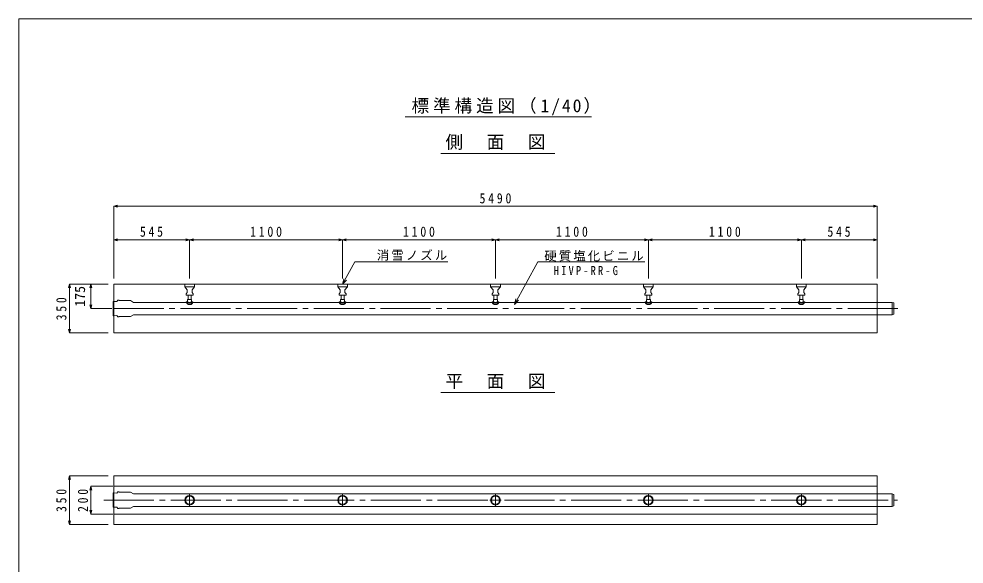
# Model space of a CAD drawing. Units: millimetres on the paper, enlarged 15 times, with parts at other scales. Extents: x -2100 to 2100, y -1470 to 1470.
# Drawn here: x -2100 to 449, y 0 to 1470 of the extents above; entities that cross this region are included whole.
import ezdxf
from ezdxf.enums import TextEntityAlignment as Align

# ---------------------------------------------------------------- set-up
doc = ezdxf.new("R2010")
doc.units = ezdxf.units.MM
doc.header["$LTSCALE"] = 15
doc.linetypes.add('CHAIN1', pattern=[8, 5, -1, 1, -1])
doc.linetypes.add('CHAIN2', pattern=[12, 9, -1, 1, -1])
for name, color, linetype, lineweight in [('0-0_図面枠', 7, 'Continuous', 18), ('1-0', 3, 'Continuous', 18), ('1-1_製品図', 3, 'Continuous', 18), ('1-2_パイプ', 4, 'Continuous', 18), ('1-4_ノズル', 7, 'Continuous', 18), ('1-6_寸法', 4, 'Continuous', 18), ('1-A', 7, 'Continuous', 18)]:
    doc.layers.add(name, color=color, linetype=linetype, lineweight=lineweight)
doc.styles.add('ＭＳ ゴシック', font='')
doc.styles.get('ＭＳ ゴシック').set_extended_font_data('MS Gothic')

msp = doc.modelspace()

# ---------------------------------------------------------------- linework, layer by layer
at = {"layer": '0-0_図面枠', "color": 5}
msp.add_lwpolyline([(2100, 1470), (-2100, 1470), (-2100, -1470), (2100, -1470)], close=True, dxfattribs=at)
at = {"layer": '1-0'}
for p, q in [((-1058.13, 1206.28), (-555.9, 1206.28)), ((-961.77, 1107), (-654.49, 1107)), ((-961.77, 1107), (-654.49, 1107)), ((-961.77, 462.35), (-654.49, 462.35))]:
    msp.add_line(p, q, dxfattribs=at)
at = {"layer": '1-1_製品図'}
for p, q in [((-1843.95, 754.72), (-1843.95, 623.47)), ((-1843.95, 754.72), (214.8, 754.72)), ((-1843.95, 238.01), (214.8, 238.01)), ((-1843.95, 238.01), (-1843.95, 106.76)), ((-1843.95, 209.88), (214.8, 209.88)), ((-1843.95, 134.88), (214.8, 134.88))]:
    msp.add_line(p, q, dxfattribs=at)
at = {"layer": '1-1_製品図', "color": 7, "linetype": 'CHAIN2'}
for p, q in [((270.54, 689.09), (-1869.8, 689.09)), ((-1870.63, 172.38), (269.72, 172.38))]:
    msp.add_line(p, q, dxfattribs=at)
at = {"layer": '1-1_製品図'}
for points in [[(-1843.95, 623.47), (214.8, 623.47), (214.8, 754.72)], [(-1843.95, 106.76), (214.8, 106.76), (214.8, 238.01)]]:
    msp.add_lwpolyline(points, dxfattribs=at)
at = {"layer": '1-2_パイプ'}
for p, q in [((-1836.25, 708.07), (-1845.82, 708.4)), ((-1845.82, 669.78), (-1845.82, 708.4)), ((-1836.25, 708.07), (-1833.27, 711.61)), ((-1833.27, 711.61), (-1830.65, 711.61)), ((-1830.65, 711.61), (-1829.52, 710.49)), ((255.68, 705.78), (-1790.8, 705.78)), ((255.68, 705.78), (259.8, 704.67)), ((259.8, 704.67), (259.8, 673.51)), ((-1836.25, 670.12), (-1845.82, 669.78)), ((255.68, 672.41), (-1790.8, 672.41)), ((-1836.25, 191.36), (-1845.82, 191.69)), ((-1845.82, 153.07), (-1845.82, 191.69)), ((-1836.25, 191.36), (-1833.27, 194.9)), ((-1833.27, 194.9), (-1830.65, 194.9)), ((-1830.65, 194.9), (-1829.52, 193.78)), ((255.68, 189.07), (-1790.8, 189.07)), ((255.68, 189.07), (259.8, 187.97)), ((259.8, 187.97), (259.8, 156.8)), ((-1836.25, 153.41), (-1845.82, 153.07)), ((255.68, 155.7), (-1790.8, 155.7))]:
    msp.add_line(p, q, dxfattribs=at)
for points in [[(-1829.52, 710.49), (-1798.95, 710.49), (-1790.8, 705.78)], [(255.68, 705.78), (255.68, 672.41), (259.8, 673.51)], [(-1836.25, 670.12), (-1833.27, 666.57), (-1830.65, 666.57), (-1829.52, 667.7), (-1798.95, 667.7), (-1790.8, 672.41)], [(-1829.52, 193.78), (-1798.95, 193.78), (-1790.8, 189.07)], [(255.68, 189.07), (255.68, 155.7), (259.8, 156.8)], [(-1836.25, 153.41), (-1833.27, 149.86), (-1830.65, 149.86), (-1829.52, 150.99), (-1798.95, 150.99), (-1790.8, 155.7)]]:
    msp.add_lwpolyline(points, dxfattribs=at)
at = {"layer": '1-4_ノズル'}
for p, q in [((-1652.7, 747.22), (-1646.14, 739.72)), ((-1646.14, 732.22), (-1646.14, 739.72)), ((-1633.01, 739.72), (-1626.45, 747.22)), ((-1633.01, 732.22), (-1633.01, 739.72)), ((-1626.45, 747.22), (-1626.45, 754.72)), ((-1240.2, 747.22), (-1233.64, 739.72)), ((-1233.64, 732.22), (-1233.64, 739.72)), ((-1220.51, 739.72), (-1213.95, 747.22)), ((-1220.51, 732.22), (-1220.51, 739.72)), ((-1213.95, 747.22), (-1213.95, 754.72)), ((-827.7, 747.22), (-821.14, 739.72)), ((-821.14, 732.22), (-821.14, 739.72)), ((-808.01, 739.72), (-801.45, 747.22)), ((-808.01, 732.22), (-808.01, 739.72)), ((-801.45, 747.22), (-801.45, 754.72)), ((-415.2, 747.22), (-408.64, 739.72)), ((-408.64, 732.22), (-408.64, 739.72)), ((-395.51, 739.72), (-388.95, 747.22)), ((-395.51, 732.22), (-395.51, 739.72)), ((-388.95, 747.22), (-388.95, 754.72)), ((-2.7, 747.22), (3.86, 739.72)), ((3.86, 732.22), (3.86, 739.72)), ((16.99, 739.72), (23.55, 747.22)), ((16.99, 732.22), (16.99, 739.72)), ((23.55, 747.22), (23.55, 754.72)), ((-1646.14, 732.22), (-1648.95, 728.47)), ((-1643.7, 713.28), (-1643.7, 724.72)), ((-1635.45, 724.72), (-1635.45, 713.28)), ((-1633.01, 732.22), (-1630.2, 728.47)), ((-1630.2, 724.72), (-1630.2, 728.47)), ((-1233.64, 732.22), (-1236.45, 728.47)), ((-1231.2, 713.28), (-1231.2, 724.72)), ((-1222.95, 724.72), (-1222.95, 713.28)), ((-1220.51, 732.22), (-1217.7, 728.47)), ((-1217.7, 724.72), (-1217.7, 728.47)), ((-821.14, 732.22), (-823.95, 728.47)), ((-818.7, 713.28), (-818.7, 724.72)), ((-810.45, 724.72), (-810.45, 713.28)), ((-808.01, 732.22), (-805.2, 728.47)), ((-805.2, 724.72), (-805.2, 728.47)), ((-408.64, 732.22), (-411.45, 728.47)), ((-406.2, 713.28), (-406.2, 724.72)), ((-397.95, 724.72), (-397.95, 713.28)), ((-395.51, 732.22), (-392.7, 728.47)), ((-392.7, 724.72), (-392.7, 728.47)), ((3.86, 732.22), (1.05, 728.47)), ((6.3, 713.28), (6.3, 724.72)), ((14.55, 724.72), (14.55, 713.28)), ((16.99, 732.22), (19.8, 728.47)), ((19.8, 724.72), (19.8, 728.47)), ((-1648.57, 706.91), (-1648.57, 705.78)), ((-1648.57, 706.91), (-1644.82, 706.91)), ((-1644.82, 713.28), (-1634.32, 713.28)), ((-1644.82, 713.28), (-1644.82, 706.91)), ((-1643.32, 700.16), (-1635.82, 700.16)), ((-1634.32, 713.28), (-1634.32, 706.91)), ((-1634.32, 706.91), (-1630.57, 706.91)), ((-1630.57, 706.91), (-1630.57, 705.78)), ((-1236.07, 706.91), (-1236.07, 705.78)), ((-1236.07, 706.91), (-1232.32, 706.91)), ((-1232.32, 713.28), (-1232.32, 706.91)), ((-1230.82, 700.16), (-1223.32, 700.16)), ((-1221.82, 706.91), (-1218.07, 706.91)), ((-1218.07, 706.91), (-1218.07, 705.78)), ((-823.57, 706.91), (-823.57, 705.78)), ((-823.57, 706.91), (-819.82, 706.91)), ((-819.82, 713.28), (-819.82, 706.91)), ((-818.32, 700.16), (-810.82, 700.16)), ((-809.32, 706.91), (-805.57, 706.91)), ((-805.57, 706.91), (-805.57, 705.78)), ((-411.07, 706.91), (-411.07, 705.78)), ((-411.07, 706.91), (-407.32, 706.91)), ((-407.32, 713.28), (-407.32, 706.91)), ((-405.82, 700.16), (-398.32, 700.16)), ((-396.82, 706.91), (-393.07, 706.91)), ((-393.07, 706.91), (-393.07, 705.78)), ((1.43, 706.91), (1.43, 705.78)), ((1.43, 706.91), (5.18, 706.91)), ((5.18, 713.28), (5.18, 706.91)), ((6.68, 700.16), (14.18, 700.16)), ((15.68, 706.91), (19.43, 706.91)), ((19.43, 706.91), (19.43, 705.78))]:
    msp.add_line(p, q, dxfattribs=at)
at = {"layer": '1-4_ノズル', "color": 4, "linetype": 'CHAIN1'}
for p, q in [((-1639.57, 157.38), (-1639.57, 187.38)), ((-1227.07, 157.38), (-1227.07, 187.38)), ((-814.57, 157.38), (-814.57, 187.38)), ((-402.07, 157.38), (-402.07, 187.38)), ((10.43, 157.38), (10.43, 187.38)), ((-1654.57, 172.38), (-1624.57, 172.38)), ((-1242.07, 172.38), (-1212.07, 172.38)), ((-829.57, 172.38), (-799.57, 172.38)), ((-417.07, 172.38), (-387.07, 172.38)), ((-4.57, 172.38), (25.43, 172.38))]:
    msp.add_line(p, q, dxfattribs=at)
at = {"layer": '1-4_ノズル'}
for points in [[(-1626.45, 747.22), (-1652.7, 747.22), (-1652.7, 754.72)], [(-1213.95, 747.22), (-1240.2, 747.22), (-1240.2, 754.72)], [(-801.45, 747.22), (-827.7, 747.22), (-827.7, 754.72)], [(-388.95, 747.22), (-415.2, 747.22), (-415.2, 754.72)], [(23.55, 747.22), (-2.7, 747.22), (-2.7, 754.72)], [(-1630.2, 724.72), (-1648.95, 724.72), (-1648.95, 728.47)], [(-1217.7, 724.72), (-1236.45, 724.72), (-1236.45, 728.47)], [(-805.2, 724.72), (-823.95, 724.72), (-823.95, 728.47)], [(-392.7, 724.72), (-411.45, 724.72), (-411.45, 728.47)], [(19.8, 724.72), (1.05, 724.72), (1.05, 728.47)], [(-1232.32, 713.28), (-1221.82, 713.28), (-1221.82, 706.91)], [(-819.82, 713.28), (-809.32, 713.28), (-809.32, 706.91)], [(-407.32, 713.28), (-396.82, 713.28), (-396.82, 706.91)], [(5.18, 713.28), (15.68, 713.28), (15.68, 706.91)]]:
    msp.add_lwpolyline(points, dxfattribs=at)
for centre, radius in [((-1639.57, 172.38), 13.12), ((-1639.57, 172.38), 11.06), ((-1227.07, 172.38), 13.12), ((-1227.07, 172.38), 11.06), ((-814.57, 172.38), 13.12), ((-814.57, 172.38), 11.06), ((-402.07, 172.38), 13.12), ((-402.07, 172.38), 11.06), ((10.43, 172.38), 13.12), ((10.43, 172.38), 11.06)]:
    msp.add_circle(centre, radius, dxfattribs=at)
for centre, radius, start, end in [((-1639.57, 711.54), 10.12, 207.26604, 332.73396), ((-1639.57, 708.92), 9.53, 199.21912, 246.83101), ((-1639.57, 715.56), 10.12, 238.76707, 301.23293), ((-1639.57, 708.92), 9.53, 293.16899, 340.78088), ((-1227.07, 711.54), 10.12, 207.26604, 332.73396), ((-1227.07, 708.92), 9.53, 199.21912, 246.83101), ((-1227.07, 715.56), 10.12, 238.76707, 301.23293), ((-1227.07, 708.92), 9.53, 293.16899, 340.78088), ((-814.57, 711.54), 10.12, 207.26604, 332.73396), ((-814.57, 708.92), 9.53, 199.21912, 246.83101), ((-814.57, 715.56), 10.12, 238.76707, 301.23293), ((-814.57, 708.92), 9.53, 293.16899, 340.78088), ((-402.07, 711.54), 10.12, 207.26604, 332.73396), ((-402.07, 708.92), 9.53, 199.21912, 246.83101), ((-402.07, 715.56), 10.12, 238.76707, 301.23293), ((-402.07, 708.92), 9.53, 293.16899, 340.78088), ((10.43, 711.54), 10.12, 207.26604, 332.73396), ((10.43, 708.92), 9.53, 199.21912, 246.83101), ((10.43, 715.56), 10.12, 238.76707, 301.23293), ((10.43, 708.92), 9.53, 293.16899, 340.78088)]:
    msp.add_arc(centre, radius, start, end, dxfattribs=at)
at = {"layer": '1-6_寸法'}
for p, q in [((-1843.95, 964.72), (-1833.81, 967.44)), ((-1843.95, 964.72), (214.8, 964.72)), ((-1843.95, 964.72), (-1833.81, 962)), ((-1843.95, 964.72), (-1843.95, 874.72)), ((214.8, 964.72), (204.66, 967.44)), ((214.8, 964.72), (204.66, 962)), ((214.8, 964.72), (214.8, 874.72)), ((-1843.95, 874.72), (-1833.81, 877.44)), ((-1843.95, 874.72), (-1588.01, 874.72)), ((-1843.95, 874.72), (-1833.81, 872)), ((-1843.95, 874.72), (-1843.95, 769.72)), ((-1639.57, 874.72), (-1649.72, 877.44)), ((-1639.57, 874.72), (-1649.72, 872)), ((-1639.57, 874.72), (-1629.43, 877.44)), ((-1639.57, 874.72), (-1639.57, 769.72)), ((-1639.57, 874.72), (-1629.43, 872)), ((-1227.07, 874.72), (-1237.22, 877.44)), ((-1227.07, 874.72), (-1237.22, 872)), ((-1227.07, 874.72), (-1216.93, 877.44)), ((-1227.07, 874.72), (-1227.07, 769.72)), ((-1227.07, 874.72), (-1216.93, 872)), ((-814.57, 874.72), (-824.72, 877.44)), ((-814.57, 874.72), (-824.72, 872)), ((-814.57, 874.72), (-804.43, 877.44)), ((-814.57, 874.72), (-814.57, 769.72)), ((-814.57, 874.72), (-804.43, 872)), ((-402.07, 874.72), (-412.22, 877.44)), ((-402.07, 874.72), (-412.22, 872)), ((-402.07, 874.72), (-391.93, 877.44)), ((-402.07, 874.72), (-402.07, 769.72)), ((-402.07, 874.72), (-391.93, 872)), ((10.43, 874.72), (0.28, 877.44)), ((10.43, 874.72), (0.28, 872)), ((10.43, 874.72), (20.57, 877.44)), ((10.43, 874.72), (10.43, 769.72)), ((10.43, 874.72), (20.57, 872)), ((214.8, 874.72), (204.66, 872)), ((214.8, 874.72), (214.8, 769.72)), ((-1963.95, 754.72), (-1966.67, 744.58)), ((-1963.95, 623.47), (-1963.95, 754.72)), ((-1963.95, 754.72), (-1961.23, 744.58)), ((-1963.95, 754.72), (-1858.95, 754.72)), ((-1905.84, 754.72), (-1908.56, 744.58)), ((-1905.84, 689.09), (-1905.84, 754.72)), ((-1905.84, 754.72), (-1903.13, 744.58)), ((-1905.84, 689.09), (-1908.56, 699.23)), ((-1905.84, 689.09), (-1903.13, 699.23)), ((-1905.84, 689.09), (-1849.5, 689.09)), ((-1963.95, 623.47), (-1966.67, 633.61)), ((-1963.95, 623.47), (-1961.23, 633.61)), ((-1963.95, 623.47), (-1858.95, 623.47)), ((-1963.95, 238.01), (-1966.67, 227.87)), ((-1963.95, 106.76), (-1963.95, 238.01)), ((-1963.95, 238.01), (-1961.23, 227.87)), ((-1963.95, 238.01), (-1858.95, 238.01)), ((-1905.84, 209.88), (-1908.56, 199.74)), ((-1905.84, 134.88), (-1905.84, 209.88)), ((-1905.84, 209.88), (-1903.13, 199.74)), ((-1905.84, 209.88), (-1846.27, 209.88)), ((-1905.84, 134.88), (-1908.56, 145.03)), ((-1905.84, 134.88), (-1903.13, 145.03)), ((-1905.84, 134.88), (-1846.27, 134.88)), ((-1963.95, 106.76), (-1966.67, 116.9)), ((-1963.95, 106.76), (-1961.23, 116.9)), ((-1963.95, 106.76), (-1858.95, 106.76))]:
    msp.add_line(p, q, dxfattribs=at)
msp.add_lwpolyline([(-1588.01, 874.72), (-1072.39, 874.72), (-556.76, 874.72), (-41.14, 874.72), (214.8, 874.72), (204.66, 877.44)], dxfattribs=at)
at = {"layer": '1-A'}
for p, q in [((-1227.07, 754.72), (-1194.32, 815.01)), ((-1194.32, 815.01), (-942.65, 815.01)), ((-762.85, 700.34), (-700.55, 815.01)), ((-700.55, 815.01), (-411.93, 815.01)), ((-1227.07, 754.72), (-1223.57, 769.3)), ((-1227.07, 754.72), (-1216.74, 765.6)), ((-762.85, 700.34), (-759.34, 714.93)), ((-762.85, 700.34), (-752.52, 711.22))]:
    msp.add_line(p, q, dxfattribs=at)

# ---------------------------------------------------------------- texts
at = {"layer": '1-0', "color": 7, "char_height": 34.84, "attachment_point": 7, "style": 'ＭＳ ゴシック'}
for s, insert in [('\\T1.22;標準構造図（1/40）', (-1040.95, 1210.03)), ('\\T1.17;側\u3000面\u3000図', (-949.53, 1116.86)), ('\\T1.17;平\u3000面\u3000図', (-949.53, 472.2))]:
    msp.add_mtext(s, dxfattribs=dict(at, insert=insert))
at = {"layer": '1-6_寸法', "style": 'ＭＳ ゴシック'}
msp.add_text('175', height=27.49, rotation=90, dxfattribs=at).set_placement((-1913.34, 693.78), align=Align.BOTTOM_LEFT)
at = {"layer": '1-6_寸法', "char_height": 27.49, "attachment_point": 7, "style": 'ＭＳ ゴシック'}
for s, insert in [('\\T1.47;\\W0.85;5490', (-857.7, 972.22)), ('\\T1.46;\\W0.85;545', (-1773.64, 882.22)), ('\\T1.47;\\W0.85;1100', (-1476.45, 882.22)), ('\\T1.47;\\W0.85;1100', (-1063.95, 882.22)), ('\\T1.47;\\W0.85;1100', (-651.45, 882.22)), ('\\T1.47;\\W0.85;1100', (-238.95, 882.22)), ('\\T1.46;\\W0.85;545', (80.74, 882.22))]:
    msp.add_mtext(s, dxfattribs=dict(at, insert=insert))
at = {"layer": '1-6_寸法', "char_height": 27.49, "attachment_point": 7, "rotation": 90, "style": 'ＭＳ ゴシック'}
for s, insert in [('\\T1.46;\\W0.85;350', (-1971.45, 657.22)), ('\\T1.46;\\W0.85;350', (-1971.45, 140.51)), ('\\T1.46;\\W0.85;200', (-1913.34, 140.51))]:
    msp.add_mtext(s, dxfattribs=dict(at, insert=insert))
at = {"layer": '1-A', "char_height": 24.51, "attachment_point": 7, "style": 'ＭＳ ゴシック'}
for s, insert in [('\\T1.17;消雪ノズル', (-1134.59, 818.04)), ('\\T1.17;硬質塩化ビニル', (-682.81, 816.07)), ('\\T1.4;\\W0.85;HIVP-RR-G', (-657.22, 778.74))]:
    msp.add_mtext(s, dxfattribs=dict(at, insert=insert))

doc.saveas('drawing.dxf')
